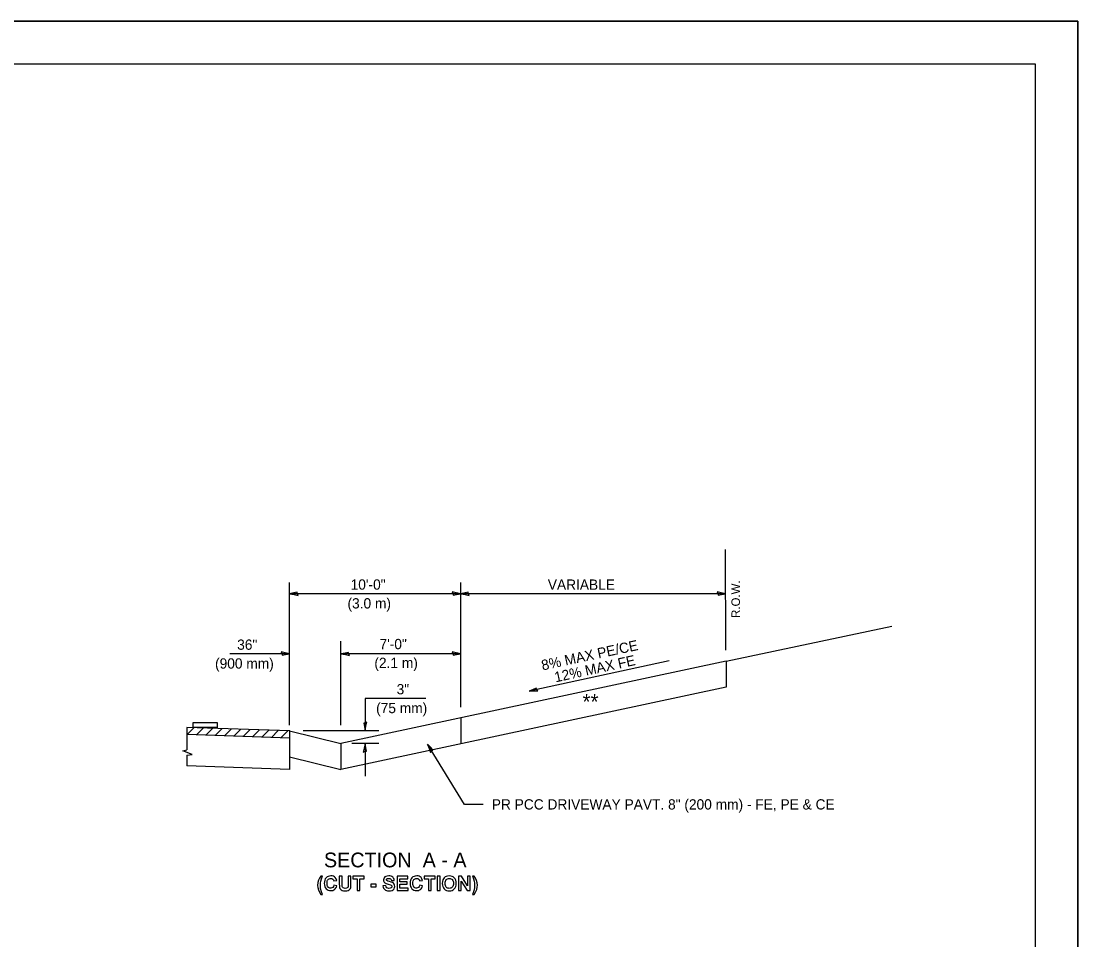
# Model space of a CAD drawing. Extents: x 1900332 to 1902372, y 129682 to 130122.
# Drawn here: x 1900765.3 to 1901012.3, y 129907.4 to 130122.2 of the extents above; entities that cross this region are included whole.
import ezdxf

# ---------------------------------------------------------------- set-up
doc = ezdxf.new("R2010")
doc.units = 0
for name, color, linetype in [('Alignment_PR_50 Scale Notation', 7, 'Continuous'), ('Design_PR_Back of Gutter or Curb line', 7, 'Continuous'), ('Design_PR_EOP', 7, 'Continuous'), ('Design_PR_Guardrail', 7, 'Continuous'), ('Design_PR_PMK Symbols', 7, 'Continuous'), ('Design_PR_Roadway Notes', 7, 'Continuous'), ('Design_PR_Sidewalk', 7, 'Continuous'), ('Level 48', 7, 'Continuous'), ('ROW_EX ROW Line', 7, 'Continuous'), ('Sheets_50 Reference Boundary', 7, 'Continuous'), ('Sheets_General Details', 7, 'Continuous'), ('Sheets_Printer Plotting Border', 7, 'Continuous')]:
    doc.layers.add(name, color=color, linetype=linetype)

msp = doc.modelspace()

# ---------------------------------------------------------------- linework, layer by layer
at = {"layer": 'Alignment_PR_50 Scale Notation'}
for points in [[(1900835.72, 129918.01), (1900835.45, 129918.67), (1900835.26, 129919.4), (1900835.2, 129920.15), (1900835.22, 129920.66), (1900835.31, 129921.15), (1900835.47, 129921.68), (1900835.72, 129922.31), (1900835.33, 129922.31), (1900835.03, 129921.86), (1900834.79, 129921.38), (1900834.61, 129920.79), (1900834.54, 129920.16), (1900834.59, 129919.63), (1900834.75, 129919.08), (1900834.99, 129918.54), (1900835.33, 129918.01)], [(1900838.38, 129920.22), (1900838.27, 129919.9), (1900838.09, 129919.68), (1900837.87, 129919.55), (1900837.61, 129919.51), (1900837.43, 129919.52), (1900837.27, 129919.57), (1900837.12, 129919.65), (1900836.99, 129919.77), (1900836.89, 129919.93), (1900836.81, 129920.13), (1900836.77, 129920.37), (1900836.76, 129920.67), (1900836.77, 129920.94), (1900836.82, 129921.18), (1900836.89, 129921.37), (1900837, 129921.52), (1900837.13, 129921.64), (1900837.28, 129921.72), (1900837.45, 129921.77), (1900837.64, 129921.79), (1900837.9, 129921.75), (1900838.12, 129921.63), (1900838.29, 129921.44), (1900838.38, 129921.2), (1900839.03, 129921.33), (1900838.89, 129921.71), (1900838.69, 129921.98), (1900838.48, 129922.15), (1900838.24, 129922.27), (1900837.98, 129922.35), (1900837.68, 129922.37), (1900837.34, 129922.34), (1900837.04, 129922.26), (1900836.77, 129922.11), (1900836.54, 129921.91), (1900836.35, 129921.66), (1900836.21, 129921.36), (1900836.13, 129921.01), (1900836.1, 129920.62), (1900836.13, 129920.24), (1900836.21, 129919.91), (1900836.35, 129919.62), (1900836.54, 129919.38), (1900836.77, 129919.18), (1900837.03, 129919.03), (1900837.32, 129918.95), (1900837.64, 129918.92), (1900837.9, 129918.94), (1900838.13, 129918.99), (1900838.34, 129919.07), (1900838.53, 129919.19), (1900838.69, 129919.35), (1900838.83, 129919.54), (1900838.95, 129919.76), (1900839.03, 129920.03)], [(1900839.62, 129922.31), (1900839.62, 129920.5), (1900839.64, 129920), (1900839.69, 129919.64), (1900839.76, 129919.44), (1900839.88, 129919.26), (1900840.05, 129919.1), (1900840.28, 129918.97), (1900840.59, 129918.88), (1900841.03, 129918.86), (1900841.4, 129918.88), (1900841.69, 129918.96), (1900841.91, 129919.08), (1900842.09, 129919.24), (1900842.22, 129919.43), (1900842.3, 129919.66), (1900842.34, 129920), (1900842.35, 129920.52), (1900842.35, 129922.31), (1900841.7, 129922.31), (1900841.7, 129920.43), (1900841.67, 129919.85), (1900841.61, 129919.69), (1900841.48, 129919.56), (1900841.28, 129919.47), (1900841.01, 129919.44), (1900840.73, 129919.47), (1900840.52, 129919.57), (1900840.38, 129919.71), (1900840.3, 129919.9), (1900840.27, 129920.47), (1900840.27, 129922.31)], [(1900843.79, 129918.92), (1900844.44, 129918.92), (1900844.44, 129921.72), (1900845.41, 129921.72), (1900845.41, 129922.31), (1900842.81, 129922.31), (1900842.81, 129921.72), (1900843.79, 129921.72)], [(1900849.83, 129920.03), (1900849.89, 129919.76), (1900849.97, 129919.52), (1900850.09, 129919.32), (1900850.24, 129919.15), (1900850.43, 129919.02), (1900850.66, 129918.93), (1900850.92, 129918.87), (1900851.22, 129918.86), (1900851.62, 129918.89), (1900851.95, 129918.98), (1900852.21, 129919.14), (1900852.41, 129919.36), (1900852.53, 129919.63), (1900852.57, 129919.91), (1900852.54, 129920.21), (1900852.44, 129920.46), (1900852.28, 129920.65), (1900852.06, 129920.8), (1900851.76, 129920.93), (1900851.34, 129921.05), (1900850.93, 129921.17), (1900850.72, 129921.27), (1900850.64, 129921.36), (1900850.62, 129921.47), (1900850.64, 129921.58), (1900850.72, 129921.67), (1900850.92, 129921.76), (1900851.18, 129921.79), (1900851.43, 129921.76), (1900851.6, 129921.68), (1900851.72, 129921.54), (1900851.79, 129921.33), (1900852.44, 129921.33), (1900852.41, 129921.55), (1900852.35, 129921.76), (1900852.25, 129921.93), (1900852.11, 129922.09), (1900851.93, 129922.21), (1900851.72, 129922.3), (1900851.46, 129922.35), (1900851.17, 129922.37), (1900850.82, 129922.34), (1900850.52, 129922.25), (1900850.28, 129922.11), (1900850.11, 129921.91), (1900850, 129921.68), (1900849.97, 129921.43), (1900849.98, 129921.24), (1900850.04, 129921.06), (1900850.14, 129920.9), (1900850.28, 129920.75), (1900850.58, 129920.57), (1900851.05, 129920.41), (1900851.6, 129920.26), (1900851.75, 129920.19), (1900851.85, 129920.12), (1900851.9, 129920.02), (1900851.92, 129919.91), (1900851.88, 129919.73), (1900851.75, 129919.58), (1900851.53, 129919.48), (1900851.24, 129919.44), (1900850.95, 129919.48), (1900850.73, 129919.6), (1900850.58, 129919.8), (1900850.49, 129920.09)], [(1900853.16, 129918.92), (1900855.7, 129918.92), (1900855.7, 129919.51), (1900853.81, 129919.51), (1900853.81, 129920.42), (1900855.5, 129920.42), (1900855.5, 129921), (1900853.81, 129921), (1900853.81, 129921.72), (1900855.63, 129921.72), (1900855.63, 129922.31), (1900853.16, 129922.31)], [(1900858.43, 129920.22), (1900858.31, 129919.9), (1900858.14, 129919.68), (1900857.92, 129919.55), (1900857.66, 129919.51), (1900857.48, 129919.52), (1900857.31, 129919.57), (1900857.17, 129919.65), (1900857.04, 129919.77), (1900856.94, 129919.93), (1900856.86, 129920.13), (1900856.82, 129920.37), (1900856.8, 129920.67), (1900856.82, 129920.94), (1900856.86, 129921.18), (1900856.94, 129921.37), (1900857.05, 129921.52), (1900857.18, 129921.64), (1900857.33, 129921.72), (1900857.5, 129921.77), (1900857.69, 129921.79), (1900857.95, 129921.75), (1900858.17, 129921.63), (1900858.33, 129921.44), (1900858.43, 129921.2), (1900859.08, 129921.33), (1900858.94, 129921.71), (1900858.74, 129921.98), (1900858.53, 129922.15), (1900858.29, 129922.27), (1900858.02, 129922.35), (1900857.73, 129922.37), (1900857.39, 129922.34), (1900857.09, 129922.26), (1900856.82, 129922.11), (1900856.59, 129921.91), (1900856.4, 129921.66), (1900856.26, 129921.36), (1900856.18, 129921.01), (1900856.15, 129920.62), (1900856.18, 129920.24), (1900856.26, 129919.91), (1900856.39, 129919.62), (1900856.58, 129919.38), (1900856.81, 129919.18), (1900857.07, 129919.03), (1900857.36, 129918.95), (1900857.69, 129918.92), (1900857.94, 129918.94), (1900858.18, 129918.99), (1900858.39, 129919.07), (1900858.58, 129919.19), (1900858.74, 129919.35), (1900858.88, 129919.54), (1900858.99, 129919.76), (1900859.08, 129920.03)], [(1900860.45, 129918.92), (1900861.1, 129918.92), (1900861.1, 129921.72), (1900862.07, 129921.72), (1900862.07, 129922.31), (1900859.47, 129922.31), (1900859.47, 129921.72), (1900860.45, 129921.72)], [(1900862.53, 129918.92), (1900863.18, 129918.92), (1900863.18, 129922.31), (1900862.53, 129922.31)], [(1900863.7, 129920.59), (1900863.73, 129920.21), (1900863.81, 129919.87), (1900863.95, 129919.57), (1900864.14, 129919.32), (1900864.38, 129919.12), (1900864.66, 129918.97), (1900864.98, 129918.89), (1900865.33, 129918.86), (1900865.68, 129918.89), (1900866, 129918.97), (1900866.27, 129919.12), (1900866.51, 129919.32), (1900866.7, 129919.57), (1900866.84, 129919.87), (1900866.93, 129920.22), (1900866.96, 129920.61), (1900866.93, 129921), (1900866.84, 129921.35), (1900866.7, 129921.65), (1900866.51, 129921.9), (1900866.27, 129922.11), (1900865.99, 129922.25), (1900865.67, 129922.34), (1900865.32, 129922.37), (1900864.94, 129922.34), (1900864.6, 129922.24), (1900864.37, 129922.11), (1900864.17, 129921.93), (1900863.99, 129921.71), (1900863.85, 129921.46), (1900863.74, 129921.07)], [(1900864.35, 129920.62), (1900864.37, 129920.89), (1900864.42, 129921.13), (1900864.5, 129921.33), (1900864.62, 129921.49), (1900864.77, 129921.62), (1900864.93, 129921.71), (1900865.12, 129921.77), (1900865.33, 129921.79), (1900865.54, 129921.77), (1900865.73, 129921.71), (1900865.89, 129921.62), (1900866.04, 129921.5), (1900866.15, 129921.33), (1900866.24, 129921.13), (1900866.29, 129920.9), (1900866.3, 129920.62), (1900866.29, 129920.35), (1900866.24, 129920.11), (1900866.15, 129919.9), (1900866.03, 129919.74), (1900865.88, 129919.61), (1900865.72, 129919.51), (1900865.53, 129919.46), (1900865.33, 129919.44), (1900865.13, 129919.46), (1900864.94, 129919.52), (1900864.78, 129919.61), (1900864.63, 129919.74), (1900864.51, 129919.9), (1900864.42, 129920.11), (1900864.37, 129920.34)], [(1900867.48, 129918.92), (1900868.13, 129918.92), (1900868.13, 129921.15), (1900869.51, 129918.92), (1900870.21, 129918.92), (1900870.21, 129922.31), (1900869.56, 129922.31), (1900869.56, 129920.05), (1900868.16, 129922.31), (1900867.48, 129922.31)], [(1900870.73, 129918.01), (1900871.12, 129918.01), (1900871.49, 129918.6), (1900871.74, 129919.19), (1900871.86, 129919.71), (1900871.9, 129920.19), (1900871.85, 129920.74), (1900871.7, 129921.29), (1900871.45, 129921.81), (1900871.12, 129922.31), (1900870.73, 129922.31), (1900870.98, 129921.68), (1900871.14, 129921.15), (1900871.22, 129920.66), (1900871.25, 129920.15), (1900871.22, 129919.64), (1900871.13, 129919.11), (1900870.99, 129918.62)], [(1900846.97, 129919.83), (1900848.21, 129919.83), (1900848.21, 129920.42), (1900846.97, 129920.42)]]:
    msp.add_lwpolyline(points, close=True, dxfattribs=at)
at = {"layer": 'Design_PR_Back of Gutter or Curb line'}
for p, q in [((1900828.01, 129956.29), (1900840.01, 129953.29)), ((1900840.01, 129953.29), (1900840.01, 129947.23)), ((1900828.01, 129950.23), (1900840.01, 129947.23))]:
    msp.add_line(p, q, dxfattribs=at)
at = {"layer": 'Design_PR_EOP'}
for p, q in [((1900828, 129954.61), (1900804, 129955.41)), ((1900828.05, 129956.29), (1900804.01, 129957.09)), ((1900804.01, 129957.09), (1900804.01, 129951.88)), ((1900828.01, 129956.29), (1900828.01, 129947.28)), ((1900804.01, 129950.56), (1900804.01, 129948.08)), ((1900828.01, 129947.28), (1900804.01, 129948.08))]:
    msp.add_line(p, q, dxfattribs=at)
for points in [[(1900804.01, 129955.39), (1900805.69, 129957.03)], [(1900806.23, 129955.34), (1900807.85, 129956.96)], [(1900808.41, 129955.26), (1900810.04, 129956.89)], [(1900810.6, 129955.19), (1900812.23, 129956.82)], [(1900812.8, 129955.12), (1900814.42, 129956.74)], [(1900814.98, 129955.04), (1900816.62, 129956.67)], [(1900817.18, 129954.97), (1900818.8, 129956.6)], [(1900819.36, 129954.9), (1900820.98, 129956.52)], [(1900821.55, 129954.82), (1900823.17, 129956.45)], [(1900823.74, 129954.75), (1900825.37, 129956.38)], [(1900825.93, 129954.68), (1900827.57, 129956.3)], [(1900804.01, 129950.56), (1900805.23, 129950.74), (1900803.08, 129951.65), (1900804.01, 129951.88)]]:
    msp.add_lwpolyline(points, dxfattribs=at)
at = {"layer": 'Design_PR_Guardrail'}
msp.add_line((1900828.03, 129953.35), (1900828.06, 129953.35), dxfattribs=at)
at = {"layer": 'Design_PR_PMK Symbols'}
msp.add_lwpolyline([(1900805.45, 129958.26), (1900811.1, 129958.26), (1900811.1, 129957.06), (1900805.45, 129957.06)], close=True, dxfattribs=at)
at = {"layer": 'Design_PR_Roadway Notes'}
for p, q in [((1900828.01, 129957.64), (1900828.01, 129990.98)), ((1900868.01, 129961.86), (1900868.01, 129990.98)), ((1900868.01, 129988.35), (1900828.01, 129988.35)), ((1900929.92, 129988.35), (1900868.01, 129988.35)), ((1900840.01, 129957.64), (1900840.01, 129977.29)), ((1900828.01, 129974.31), (1900814.03, 129974.31)), ((1900868.01, 129974.31), (1900840.01, 129974.31)), ((1900916.76, 129972.62), (1900883.98, 129965.6)), ((1900848.88, 129956.29), (1900831.16, 129956.29)), ((1900848.88, 129953.29), (1900842.58, 129953.29))]:
    msp.add_line(p, q, dxfattribs=at)
for points in [[(1900830.01, 129987.94), (1900829.85, 129988.32), (1900829.78, 129988.69), (1900829.01, 129988.53), (1900828.01, 129988.35), (1900829.08, 129988.16)], [(1900866.01, 129988.77), (1900866.17, 129988.39), (1900866.24, 129988.02), (1900867.01, 129988.18), (1900868.01, 129988.35), (1900866.94, 129988.55)], [(1900870.01, 129987.94), (1900869.85, 129988.32), (1900869.78, 129988.69), (1900869.01, 129988.53), (1900868.01, 129988.35), (1900869.08, 129988.16)], [(1900927.92, 129988.77), (1900928.09, 129988.39), (1900928.15, 129988.02), (1900928.92, 129988.18), (1900929.92, 129988.35), (1900928.86, 129988.55)], [(1900826.01, 129974.73), (1900826.17, 129974.34), (1900826.24, 129973.97), (1900827.01, 129974.14), (1900828.01, 129974.31), (1900826.94, 129974.5)], [(1900842.01, 129973.89), (1900841.85, 129974.27), (1900841.78, 129974.64), (1900841.01, 129974.48), (1900840.01, 129974.31), (1900841.08, 129974.11)], [(1900866.01, 129974.73), (1900866.17, 129974.34), (1900866.24, 129973.97), (1900867.01, 129974.14), (1900868.01, 129974.31), (1900866.94, 129974.5)], [(1900886.03, 129965.61), (1900885.79, 129965.95), (1900885.65, 129966.29), (1900884.92, 129965.98), (1900883.98, 129965.6), (1900885.07, 129965.63)], [(1900846.07, 129958.29), (1900845.69, 129958.13), (1900845.32, 129958.06), (1900845.48, 129957.29), (1900845.65, 129956.29), (1900845.85, 129957.36)], [(1900845.24, 129951.29), (1900845.62, 129951.45), (1900845.99, 129951.52), (1900845.83, 129952.29), (1900845.65, 129953.29), (1900845.46, 129952.22)], [(1900860.95, 129951.26), (1900861.19, 129951.6), (1900861.47, 129951.85), (1900860.93, 129952.43), (1900860.26, 129953.19), (1900860.65, 129952.18)]]:
    msp.add_lwpolyline(points, close=True, dxfattribs=at)
for points in [[(1900859.83, 129963.82), (1900845.65, 129963.82), (1900845.65, 129956.29)], [(1900845.65, 129953.29), (1900845.65, 129945.7)], [(1900873.26, 129939.09), (1900868.92, 129939.09), (1900860.26, 129953.19)]]:
    msp.add_lwpolyline(points, dxfattribs=at)
at = {"layer": 'Design_PR_Sidewalk'}
for p, q in [((1900930.01, 129972.58), (1900968.75, 129980.75)), ((1900930.01, 129972.58), (1900840.01, 129953.29)), ((1900930.01, 129972.58), (1900930.01, 129966.52)), ((1900930.01, 129966.52), (1900840.01, 129947.23)), ((1900868.01, 129959.29), (1900868.01, 129953.23))]:
    msp.add_line(p, q, dxfattribs=at)
at = {"layer": 'Level 48'}
msp.add_lwpolyline([(1900332.25, 130122.24), (1901012.25, 130122.24), (1901012.25, 129682.24), (1900332.25, 129682.24)], close=True, dxfattribs=at)
at = {"layer": 'ROW_EX ROW Line'}
msp.add_line((1900929.97, 129975.15), (1900929.89, 129998.69), dxfattribs=at)
at = {"layer": 'Sheets_50 Reference Boundary'}
msp.add_lwpolyline([(1900372.25, 130112.24), (1901002.25, 130112.24), (1901002.25, 129712.24), (1900372.25, 129712.24)], close=True, dxfattribs=at)
at = {"layer": 'Sheets_General Details'}
for p, q in [((1901012.25, 130122.24), (1900332.25, 130122.24)), ((1901012.25, 129682.24), (1901012.25, 130122.24)), ((1901012.25, 130122.24), (1901012.25, 129682.24))]:
    msp.add_line(p, q, dxfattribs=at)
msp.add_lwpolyline([(1900372.25, 130112.24), (1901002.25, 130112.24), (1901002.25, 129692.24), (1900372.25, 129692.24)], close=True, dxfattribs=at)
at = {"layer": 'Sheets_Printer Plotting Border'}
msp.add_lwpolyline([(1900332.25, 129682.24), (1901012.25, 129682.24), (1901012.25, 130122.24), (1900332.25, 130122.24)], close=True, dxfattribs=at)

# ---------------------------------------------------------------- texts
at = {"layer": 'Alignment_PR_50 Scale Notation'}
msp.add_text('SECTION  A - A', height=3.45, dxfattribs=at).set_placement((1900836.04, 129924.37))
at = {"layer": 'Design_PR_Roadway Notes'}
for s, height, p in [('10\'-0"', 2.4, (1900842.27, 129989.3)), ('VARIABLE', 2.4, (1900888.36, 129989.28)), ('(3.0 m)', 2.4, (1900841.54, 129984.9)), ('7\'-0"', 2.4, (1900849.02, 129975.38)), ('(2.1 m)', 2.4, (1900847.82, 129970.98)), (' 3"', 2.4, (1900852.13, 129964.82)), ('(75 mm)', 2.4, (1900848.23, 129960.42)), ('**', 3.6, (1900896.47, 129961.29)), ('PR PCC DRIVEWAY PAVT. 8" (200 mm) - FE, PE & CE', 2.4, (1900875.27, 129937.89))]:
    msp.add_text(s, height=height, dxfattribs=at).set_placement(p)
for s, height, rotation, p in [('R.O.W.', 2, 90, (1900933.28, 129982.7)), ('36"', 2.4, 360, (1900815.75, 129975.24)), ('8% MAX PE/CE', 2.4, 12.0614, (1900887.13, 129970.4)), ('(900 mm)', 2.4, 360, (1900810.58, 129970.84)), ('12% MAX FE', 2.4, 12.2547, (1900890.18, 129967.61))]:
    msp.add_text(s, height=height, rotation=rotation, dxfattribs=at).set_placement(p)

doc.saveas('drawing.dxf')
